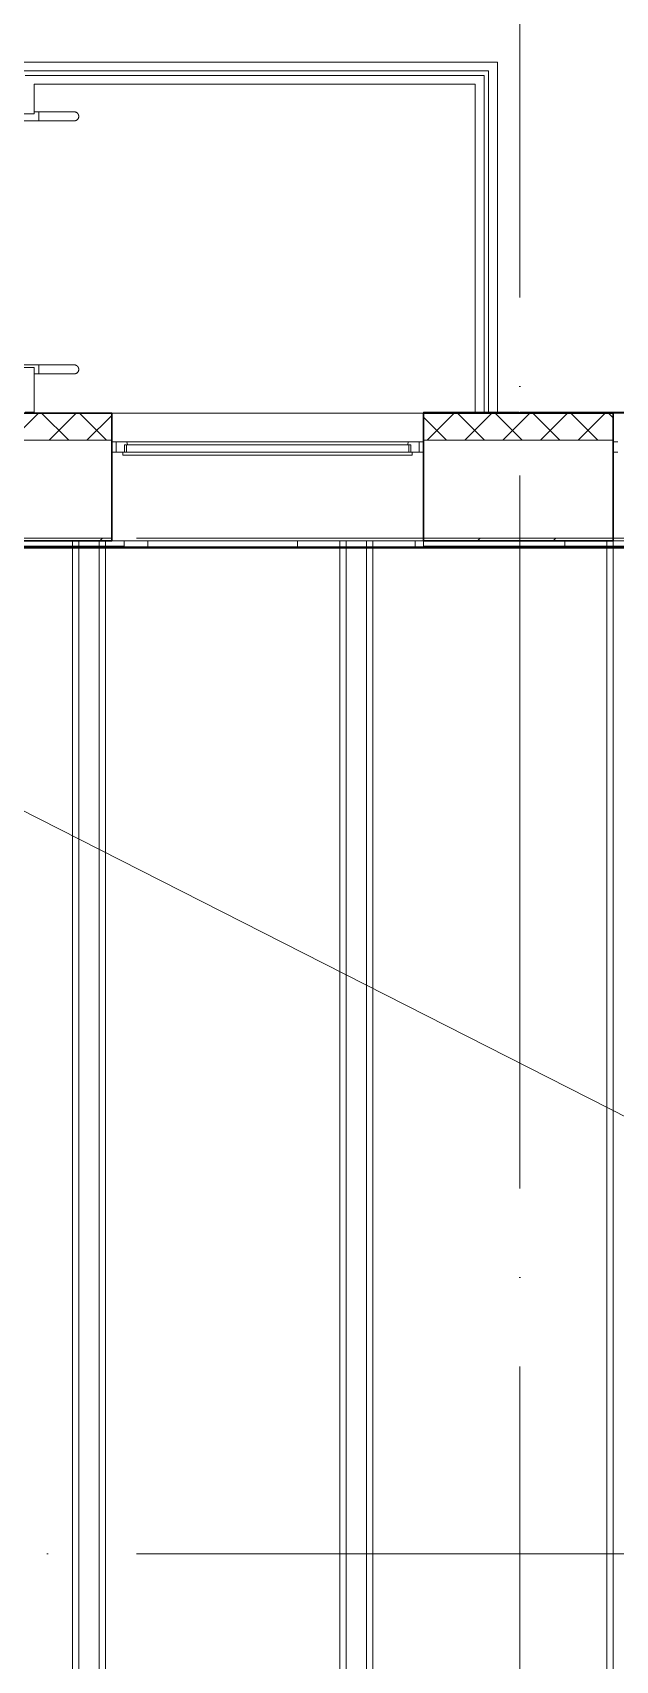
# Model space of a CAD drawing. Header units: millimetres. Extents: x -1073752 to 1436911, y -1379358 to 94781.
# Drawn here: x -912383 to -909111, y -1090287 to -1081150 of the extents above; entities that cross this region are included whole.
import ezdxf

# ---------------------------------------------------------------- set-up
doc = ezdxf.new("R2010")
doc.units = ezdxf.units.MM
doc.linetypes.add('ADSK_Линия сетки', pattern=[25, 20, -2.5, 0, -2.5])
doc.linetypes.add('ADSK_Сверху', pattern=[450, 300, -150])
for name, color, linetype, lineweight in [('_ Окна', 7, 'Continuous', 9), ('Лестницы', 7, 'Continuous', 9), ('Ограждение', 252, 'Continuous', 9), ('Окна', 7, 'Continuous', 9), ('Оси', 252, 'Continuous', 9), ('Перекрытие', 252, 'Continuous', 18), ('Стены внутренние', 7, 'Continuous', 18), ('Стены наружные', 7, 'Continuous', 18), ('Стены штриховка', 7, 'Continuous', 9)]:
    doc.layers.add(name, color=color, linetype=linetype, lineweight=lineweight)
doc.layers.add('Линии', color=7, linetype='Continuous', lineweight=9, true_color=0x00a600)

# ---------------------------------------------------------------- blocks, each defined once
blk = doc.blocks.new('Перекрытия 2 - Перекрытия 1-1699410-3 этаж копия 1')
at = {"layer": 'Перекрытие', "ltscale": 100}
for p, q in [((-23046, 26745.3), (-23046, 26710.3)), ((-23046, 26705.3), (-23046, 15415.3)), ((-23011, 26745.3), (-23011, 26710.3)), ((-23011, 26705.3), (-23011, 15415.3)), ((-22896, 26745.3), (-22896, 26710.3)), ((-22896, 26705.3), (-22896, 15415.3)), ((-22861, 26745.3), (-22861, 26710.3)), ((-22861, 26705.3), (-22861, 15415.3)), ((-22623.5, 26745.3), (-22623.5, 26710.3)), ((-21783.5, 26745.3), (-21783.5, 26710.3)), ((-21546, 26745.3), (-21546, 26710.3)), ((-21546, 26705.3), (-21546, 15415.3)), ((-21511, 26745.3), (-21511, 26710.3)), ((-21511, 26705.3), (-21511, 15415.3)), ((-21396, 26745.3), (-21396, 26710.3)), ((-21396, 26705.3), (-21396, 15415.3)), ((-21361, 26745.3), (-21361, 26710.3)), ((-21361, 26705.3), (-21361, 15415.3)), ((-21123.5, 26745.3), (-21123.5, 26710.3)), ((-20283.5, 26745.3), (-20283.5, 26710.3)), ((-20046, 26745.3), (-20046, 26710.3)), ((-20046, 26705.3), (-20046, 15415.3)), ((-20011, 26745.3), (-20011, 26710.3)), ((-20011, 26705.3), (-20011, 15415.3))]:
    blk.add_line(p, q, dxfattribs=at)
blk = doc.blocks.new('3 этаж')
at = {"layer": '_ Окна', "color": 251, "true_color": 0x636466}
for p, q in [((254680.8, 29776.6), (254655.8, 29776.6)), ((254655.8, 29718.6), (254680.8, 29718.6)), ((254680.8, 29718.6), (254680.8, 29776.6)), ((256405.8, 29776.6), (256380.8, 29776.6)), ((256380.8, 29776.6), (256380.8, 29718.6)), ((256380.8, 29718.6), (256405.8, 29718.6)), ((257495.8, 29776.6), (257470.8, 29776.6)), ((257470.8, 29718.6), (257495.8, 29718.6))]:
    blk.add_line(p, q, dxfattribs=at)
at = {"layer": '_ Окна', "color": 251, "lineweight": 18, "true_color": 0x636466}
for p, q in [((254740.2, 29776.6), (254680.8, 29776.6)), ((254680.8, 29776.6), (254680.8, 29718.6)), ((254680.8, 29718.6), (254718.8, 29718.6)), ((254726.8, 29718.6), (254726.8, 29759.6)), ((254726.8, 29759.6), (254738.8, 29759.6)), ((254744.8, 29759.6), (254740.2, 29776.6)), ((256321.3, 29776.6), (256316.8, 29759.6)), ((256380.8, 29776.6), (256321.3, 29776.6)), ((256322.8, 29759.6), (256334.8, 29759.6)), ((256334.8, 29759.6), (256334.8, 29718.6)), ((256342.8, 29718.6), (256380.8, 29718.6)), ((256380.8, 29718.6), (256380.8, 29776.6))]:
    blk.add_line(p, q, dxfattribs=at)
at = {"layer": 'Лестницы', "color": 251, "true_color": 0x636466}
for p, q in [((256821, 31908.6), (254095.8, 31908.6)), ((256821, 29943.6), (256821, 31908.6)), ((256771, 31858.6), (254145.8, 31858.6)), ((256771, 29943.6), (256771, 31858.6))]:
    blk.add_line(p, q, dxfattribs=at)
at = {"layer": 'Линии', "color": 251, "linetype": 'ADSK_Сверху', "ltscale": 200, "true_color": 0x636466}
blk.add_line((251145.8, 29236.6), (273585.8, 17836.6), dxfattribs=at)
at = {"layer": 'Ограждение', "color": 251, "true_color": 0x636466}
for p, q in [((254170.8, 31833.6), (256746, 31833.6)), ((256746, 31833.6), (256746, 29943.6)), ((254220.8, 31783.6), (256696, 31783.6)), ((254220.8, 31618.6), (254220.8, 31783.6)), ((256696, 31783.6), (256696, 29943.6)), ((254145.8, 31618.6), (254220.8, 31618.6)), ((254245.8, 31628.6), (254220.8, 31628.6)), ((254220.8, 31628.6), (254245.8, 31628.6)), ((254245.8, 31628.6), (254253.8, 31628.6)), ((254247.9, 31628.6), (254245.8, 31628.6)), ((254245.8, 31628.6), (254245.8, 31578.6)), ((254255.9, 31628.6), (254247.9, 31628.6)), ((254253.8, 31628.6), (254261.8, 31628.6)), ((254263.9, 31628.6), (254255.9, 31628.6)), ((254261.8, 31628.6), (254269.7, 31628.6)), ((254271.9, 31628.6), (254263.9, 31628.6)), ((254269.7, 31628.6), (254277.6, 31628.6)), ((254279.8, 31628.6), (254271.9, 31628.6)), ((254277.6, 31628.6), (254285.5, 31628.6)), ((254287.6, 31628.6), (254279.8, 31628.6)), ((254285.5, 31628.6), (254293.3, 31628.6)), ((254295.4, 31628.6), (254287.6, 31628.6)), ((254293.3, 31628.6), (254301.1, 31628.6)), ((254303.1, 31628.6), (254295.4, 31628.6)), ((254301.1, 31628.6), (254308.7, 31628.6)), ((254310.7, 31628.6), (254303.1, 31628.6)), ((254308.7, 31628.6), (254316.2, 31628.6)), ((254318.3, 31628.6), (254310.7, 31628.6)), ((254316.2, 31628.6), (254323.7, 31628.6)), ((254325.6, 31628.6), (254318.3, 31628.6)), ((254323.7, 31628.6), (254331, 31628.6)), ((254332.9, 31628.6), (254325.6, 31628.6)), ((254331, 31628.6), (254338.1, 31628.6)), ((254340, 31628.6), (254332.9, 31628.6)), ((254338.1, 31628.6), (254345.2, 31628.6)), ((254347, 31628.6), (254340, 31628.6)), ((254345.2, 31628.6), (254352, 31628.6)), ((254353.8, 31628.6), (254347, 31628.6)), ((254352, 31628.6), (254358.7, 31628.6)), ((254360.5, 31628.6), (254353.8, 31628.6)), ((254358.7, 31628.6), (254365.2, 31628.6)), ((254366.9, 31628.6), (254360.5, 31628.6)), ((254365.2, 31628.6), (254371.5, 31628.6)), ((254373.2, 31628.6), (254366.9, 31628.6)), ((254371.5, 31628.6), (254377.7, 31628.6)), ((254379.3, 31628.6), (254373.2, 31628.6)), ((254377.7, 31628.6), (254383.6, 31628.6)), ((254385.1, 31628.6), (254379.3, 31628.6)), ((254383.6, 31628.6), (254389.3, 31628.6)), ((254390.7, 31628.6), (254385.1, 31628.6)), ((254389.3, 31628.6), (254394.7, 31628.6)), ((254396.1, 31628.6), (254390.7, 31628.6)), ((254394.7, 31628.6), (254399.9, 31628.6)), ((254401.3, 31628.6), (254396.1, 31628.6)), ((254399.9, 31628.6), (254404.9, 31628.6)), ((254406.2, 31628.6), (254401.3, 31628.6)), ((254404.9, 31628.6), (254409.6, 31628.6)), ((254410.8, 31628.6), (254406.2, 31628.6)), ((254409.6, 31628.6), (254414.1, 31628.6)), ((254415.2, 31628.6), (254410.8, 31628.6)), ((254414.1, 31628.6), (254418.3, 31628.6)), ((254419.3, 31628.6), (254415.2, 31628.6)), ((254418.3, 31628.6), (254422.2, 31628.6)), ((254423.2, 31628.6), (254419.3, 31628.6)), ((254422.2, 31628.6), (254425.8, 31628.6)), ((254426.7, 31628.6), (254423.2, 31628.6)), ((254425.8, 31628.6), (254429.1, 31628.6)), ((254430, 31628.6), (254426.7, 31628.6)), ((254429.1, 31628.6), (254432.2, 31628.6)), ((254433, 31628.6), (254430, 31628.6)), ((254432.2, 31628.6), (254434.9, 31628.6)), ((254435.6, 31628.6), (254433, 31628.6)), ((254434.9, 31628.6), (254437.4, 31628.6)), ((254438, 31628.6), (254435.6, 31628.6)), ((254437.4, 31628.6), (254439.5, 31628.6)), ((254440, 31628.6), (254438, 31628.6)), ((254439.5, 31628.6), (254441.4, 31628.6)), ((254441.8, 31628.6), (254440, 31628.6)), ((254441.4, 31628.6), (254442.9, 31628.6)), ((254443.2, 31628.6), (254441.8, 31628.6)), ((254442.9, 31628.6), (254444.1, 31628.6)), ((254444.3, 31628.6), (254443.2, 31628.6)), ((254444.1, 31628.6), (254445, 31628.6)), ((254445.1, 31628.6), (254444.3, 31628.6)), ((254445, 31628.6), (254445.5, 31628.6)), ((254445.6, 31628.6), (254445.1, 31628.6)), ((254445.5, 31628.6), (254445.8, 31628.6)), ((254445.8, 31628.6), (254445.6, 31628.6)), ((254445.8, 31628.6), (254446.8, 31628.5)), ((254445.8, 31628.6), (254445.8, 31628.6)), ((254446.8, 31628.5), (254447.8, 31628.5)), ((254447.8, 31628.5), (254448.8, 31628.4)), ((254448.8, 31628.4), (254449.8, 31628.2)), ((254449.8, 31628.2), (254450.7, 31628.1)), ((254450.7, 31628.1), (254451.7, 31627.8)), ((254451.7, 31627.8), (254452.7, 31627.6)), ((254452.7, 31627.6), (254453.6, 31627.3)), ((254453.6, 31627.3), (254454.6, 31627)), ((254454.6, 31627), (254455.5, 31626.6)), ((254455.5, 31626.6), (254456.4, 31626.2)), ((254456.4, 31626.2), (254457.3, 31625.7)), ((254457.3, 31625.7), (254458.2, 31625.3)), ((254458.2, 31625.3), (254459.1, 31624.7)), ((254459.1, 31624.7), (254459.9, 31624.2)), ((254459.9, 31624.2), (254460.7, 31623.6)), ((254460.7, 31623.6), (254461.5, 31623)), ((254461.5, 31623), (254462.3, 31622.4)), ((254462.3, 31622.4), (254463, 31621.7)), ((254463, 31621.7), (254463.7, 31621)), ((254463.7, 31621), (254464.4, 31620.2)), ((254464.4, 31620.2), (254465, 31619.5)), ((254465, 31619.5), (254465.7, 31618.7)), ((254465.7, 31618.7), (254466.3, 31617.9)), ((254466.3, 31617.9), (254466.8, 31617.1)), ((254466.8, 31617.1), (254467.3, 31616.2)), ((254467.3, 31616.2), (254467.8, 31615.3)), ((254467.8, 31615.3), (254468.3, 31614.4)), ((254468.3, 31614.4), (254468.7, 31613.5)), ((254468.7, 31613.5), (254469.1, 31612.6)), ((254469.1, 31612.6), (254469.4, 31611.7)), ((254469.4, 31611.7), (254469.7, 31610.7)), ((253845.8, 31578.6), (254245.8, 31578.6)), ((254145.8, 31578.6), (254245.8, 31578.6)), ((254245.8, 31601.2), (254245.8, 31605.9)), ((254245.8, 31605.9), (254245.8, 31603.6)), ((254245.8, 31603.6), (254245.8, 31601.2)), ((254245.8, 31578.6), (254253.8, 31578.6)), ((254247.9, 31578.6), (254245.8, 31578.6)), ((254255.9, 31578.6), (254247.9, 31578.6)), ((254253.8, 31578.6), (254261.8, 31578.6)), ((254263.9, 31578.6), (254255.9, 31578.6)), ((254261.8, 31578.6), (254269.7, 31578.6)), ((254271.9, 31578.6), (254263.9, 31578.6)), ((254269.7, 31578.6), (254277.6, 31578.6)), ((254279.8, 31578.6), (254271.9, 31578.6)), ((254277.6, 31578.6), (254285.5, 31578.6)), ((254287.6, 31578.6), (254279.8, 31578.6)), ((254285.5, 31578.6), (254293.3, 31578.6)), ((254295.4, 31578.6), (254287.6, 31578.6)), ((254293.3, 31578.6), (254301.1, 31578.6)), ((254303.1, 31578.6), (254295.4, 31578.6)), ((254301.1, 31578.6), (254308.7, 31578.6)), ((254310.7, 31578.6), (254303.1, 31578.6)), ((254308.7, 31578.6), (254316.2, 31578.6)), ((254318.3, 31578.6), (254310.7, 31578.6)), ((254316.2, 31578.6), (254323.7, 31578.6)), ((254325.6, 31578.6), (254318.3, 31578.6)), ((254323.7, 31578.6), (254331, 31578.6)), ((254332.9, 31578.6), (254325.6, 31578.6)), ((254331, 31578.6), (254338.1, 31578.6)), ((254340, 31578.6), (254332.9, 31578.6)), ((254338.1, 31578.6), (254345.2, 31578.6)), ((254347, 31578.6), (254340, 31578.6)), ((254345.2, 31578.6), (254352, 31578.6)), ((254353.8, 31578.6), (254347, 31578.6)), ((254352, 31578.6), (254358.7, 31578.6)), ((254360.5, 31578.6), (254353.8, 31578.6)), ((254358.7, 31578.6), (254365.2, 31578.6)), ((254366.9, 31578.6), (254360.5, 31578.6)), ((254365.2, 31578.6), (254371.5, 31578.6)), ((254373.2, 31578.6), (254366.9, 31578.6)), ((254371.5, 31578.6), (254377.7, 31578.6)), ((254379.3, 31578.6), (254373.2, 31578.6)), ((254377.7, 31578.6), (254383.6, 31578.6)), ((254385.1, 31578.6), (254379.3, 31578.6)), ((254383.6, 31578.6), (254389.3, 31578.6)), ((254390.7, 31578.6), (254385.1, 31578.6)), ((254389.3, 31578.6), (254394.7, 31578.6)), ((254396.1, 31578.6), (254390.7, 31578.6)), ((254394.7, 31578.6), (254399.9, 31578.6)), ((254401.3, 31578.6), (254396.1, 31578.6)), ((254399.9, 31578.6), (254404.9, 31578.6)), ((254406.2, 31578.6), (254401.3, 31578.6)), ((254404.9, 31578.6), (254409.6, 31578.6)), ((254410.8, 31578.6), (254406.2, 31578.6)), ((254409.6, 31578.6), (254414.1, 31578.6)), ((254415.2, 31578.6), (254410.8, 31578.6)), ((254414.1, 31578.6), (254418.3, 31578.6)), ((254419.3, 31578.6), (254415.2, 31578.6)), ((254418.3, 31578.6), (254422.2, 31578.6)), ((254423.2, 31578.6), (254419.3, 31578.6)), ((254422.2, 31578.6), (254425.8, 31578.6)), ((254426.7, 31578.6), (254423.2, 31578.6)), ((254425.8, 31578.6), (254429.1, 31578.6)), ((254430, 31578.6), (254426.7, 31578.6)), ((254429.1, 31578.6), (254432.2, 31578.6)), ((254433, 31578.6), (254430, 31578.6)), ((254432.2, 31578.6), (254434.9, 31578.6)), ((254435.6, 31578.6), (254433, 31578.6)), ((254434.9, 31578.6), (254437.4, 31578.6)), ((254438, 31578.6), (254435.6, 31578.6)), ((254437.4, 31578.6), (254439.5, 31578.6)), ((254440, 31578.6), (254438, 31578.6)), ((254439.5, 31578.6), (254441.4, 31578.6)), ((254441.8, 31578.6), (254440, 31578.6)), ((254441.4, 31578.6), (254442.9, 31578.6)), ((254443.2, 31578.6), (254441.8, 31578.6)), ((254442.9, 31578.6), (254444.1, 31578.6)), ((254444.3, 31578.6), (254443.2, 31578.6)), ((254444.1, 31578.6), (254445, 31578.6)), ((254445.1, 31578.6), (254444.3, 31578.6)), ((254445, 31578.6), (254445.5, 31578.6)), ((254445.6, 31578.6), (254445.1, 31578.6)), ((254445.5, 31578.6), (254445.8, 31578.6)), ((254445.8, 31578.6), (254445.6, 31578.6)), ((254446, 31578.6), (254445.8, 31578.6)), ((254445.8, 31578.6), (254445.8, 31578.6)), ((254447, 31578.6), (254446, 31578.6)), ((254448, 31578.7), (254447, 31578.6)), ((254449, 31578.8), (254448, 31578.7)), ((254450, 31578.9), (254449, 31578.8)), ((254451, 31579.1), (254450, 31578.9)), ((254452, 31579.3), (254451, 31579.1)), ((254452.9, 31579.6), (254452, 31579.3)), ((254453.9, 31579.9), (254452.9, 31579.6)), ((254454.8, 31580.3), (254453.9, 31579.9)), ((254455.8, 31580.6), (254454.8, 31580.3)), ((254456.7, 31581.1), (254455.8, 31580.6)), ((254457.6, 31581.5), (254456.7, 31581.1)), ((254458.4, 31582), (254457.6, 31581.5)), ((254459.3, 31582.5), (254458.4, 31582)), ((254460.1, 31583.1), (254459.3, 31582.5)), ((254460.9, 31583.7), (254460.1, 31583.1)), ((254461.7, 31584.3), (254460.9, 31583.7)), ((254462.5, 31584.9), (254461.7, 31584.3)), ((254463.2, 31585.6), (254462.5, 31584.9)), ((254463.9, 31586.3), (254463.2, 31585.6)), ((254464.6, 31587.1), (254463.9, 31586.3)), ((254465.2, 31587.8), (254464.6, 31587.1)), ((254465.8, 31588.6), (254465.2, 31587.8)), ((254466.4, 31589.4), (254465.8, 31588.6)), ((254467, 31590.3), (254466.4, 31589.4)), ((254467.5, 31591.1), (254467, 31590.3)), ((254468, 31592), (254467.5, 31591.1)), ((254468.4, 31592.9), (254468, 31592)), ((254468.8, 31593.8), (254468.4, 31592.9)), ((254469.2, 31594.7), (254468.8, 31593.8)), ((254469.5, 31595.7), (254469.2, 31594.7)), ((254469.8, 31596.6), (254469.5, 31595.7)), ((254469.7, 31610.7), (254470, 31609.8)), ((254470.1, 31597.6), (254469.8, 31596.6)), ((254470, 31609.8), (254470.2, 31608.8)), ((254470.3, 31598.6), (254470.1, 31597.6)), ((254470.2, 31608.8), (254470.4, 31607.8)), ((254470.5, 31599.6), (254470.3, 31598.6)), ((254470.4, 31607.8), (254470.6, 31606.8)), ((254470.6, 31600.6), (254470.5, 31599.6)), ((254470.6, 31606.8), (254470.7, 31605.8)), ((254470.7, 31601.6), (254470.6, 31600.6)), ((254470.7, 31605.8), (254470.7, 31604.8)), ((254470.7, 31604.8), (254470.8, 31603.8)), ((254470.8, 31602.6), (254470.7, 31601.6)), ((254470.8, 31603.8), (254470.8, 31603.6)), ((254470.8, 31603.6), (254470.8, 31602.6)), ((253845.8, 30208.6), (254245.8, 30208.6)), ((254245.8, 30208.6), (254145.8, 30208.6)), ((254220.8, 30193.6), (254145.8, 30193.6)), ((254220.8, 29943.6), (254220.8, 30193.6)), ((254220.8, 30158.6), (254245.8, 30158.6)), ((254220.8, 30158.6), (254245.8, 30158.6)), ((254245.8, 30208.6), (254253.8, 30208.6)), ((254247.9, 30208.6), (254245.8, 30208.6)), ((254245.8, 30208.6), (254245.8, 30158.6)), ((254245.8, 30181.2), (254245.8, 30185.9)), ((254245.8, 30185.9), (254245.8, 30183.6)), ((254245.8, 30183.6), (254245.8, 30181.2)), ((254245.8, 30158.6), (254253.8, 30158.6)), ((254247.9, 30158.6), (254245.8, 30158.6)), ((254255.9, 30208.6), (254247.9, 30208.6)), ((254255.9, 30158.6), (254247.9, 30158.6)), ((254253.8, 30208.6), (254261.8, 30208.6)), ((254253.8, 30158.6), (254261.8, 30158.6)), ((254263.9, 30208.6), (254255.9, 30208.6)), ((254263.9, 30158.6), (254255.9, 30158.6)), ((254261.8, 30208.6), (254269.7, 30208.6)), ((254261.8, 30158.6), (254269.7, 30158.6)), ((254271.9, 30208.6), (254263.9, 30208.6)), ((254271.9, 30158.6), (254263.9, 30158.6)), ((254269.7, 30208.6), (254277.6, 30208.6)), ((254269.7, 30158.6), (254277.6, 30158.6)), ((254279.8, 30208.6), (254271.9, 30208.6)), ((254279.8, 30158.6), (254271.9, 30158.6)), ((254277.6, 30208.6), (254285.5, 30208.6)), ((254277.6, 30158.6), (254285.5, 30158.6)), ((254287.6, 30208.6), (254279.8, 30208.6)), ((254287.6, 30158.6), (254279.8, 30158.6)), ((254285.5, 30208.6), (254293.3, 30208.6)), ((254285.5, 30158.6), (254293.3, 30158.6)), ((254295.4, 30208.6), (254287.6, 30208.6)), ((254295.4, 30158.6), (254287.6, 30158.6)), ((254293.3, 30208.6), (254301.1, 30208.6)), ((254293.3, 30158.6), (254301.1, 30158.6)), ((254303.1, 30208.6), (254295.4, 30208.6)), ((254303.1, 30158.6), (254295.4, 30158.6)), ((254301.1, 30208.6), (254308.7, 30208.6)), ((254301.1, 30158.6), (254308.7, 30158.6)), ((254310.7, 30208.6), (254303.1, 30208.6)), ((254310.7, 30158.6), (254303.1, 30158.6)), ((254308.7, 30208.6), (254316.2, 30208.6)), ((254308.7, 30158.6), (254316.2, 30158.6)), ((254318.3, 30208.6), (254310.7, 30208.6)), ((254318.3, 30158.6), (254310.7, 30158.6)), ((254316.2, 30208.6), (254323.7, 30208.6)), ((254316.2, 30158.6), (254323.7, 30158.6)), ((254325.6, 30208.6), (254318.3, 30208.6)), ((254325.6, 30158.6), (254318.3, 30158.6)), ((254323.7, 30208.6), (254331, 30208.6)), ((254323.7, 30158.6), (254331, 30158.6)), ((254332.9, 30208.6), (254325.6, 30208.6)), ((254332.9, 30158.6), (254325.6, 30158.6)), ((254331, 30208.6), (254338.1, 30208.6)), ((254331, 30158.6), (254338.1, 30158.6)), ((254340, 30208.6), (254332.9, 30208.6)), ((254340, 30158.6), (254332.9, 30158.6)), ((254338.1, 30208.6), (254345.2, 30208.6)), ((254338.1, 30158.6), (254345.2, 30158.6)), ((254347, 30208.6), (254340, 30208.6)), ((254347, 30158.6), (254340, 30158.6)), ((254345.2, 30208.6), (254352, 30208.6)), ((254345.2, 30158.6), (254352, 30158.6)), ((254353.8, 30208.6), (254347, 30208.6)), ((254353.8, 30158.6), (254347, 30158.6)), ((254352, 30208.6), (254358.7, 30208.6)), ((254352, 30158.6), (254358.7, 30158.6)), ((254360.5, 30208.6), (254353.8, 30208.6)), ((254360.5, 30158.6), (254353.8, 30158.6)), ((254358.7, 30208.6), (254365.2, 30208.6)), ((254358.7, 30158.6), (254365.2, 30158.6)), ((254366.9, 30208.6), (254360.5, 30208.6)), ((254366.9, 30158.6), (254360.5, 30158.6)), ((254365.2, 30208.6), (254371.5, 30208.6)), ((254365.2, 30158.6), (254371.5, 30158.6)), ((254373.2, 30208.6), (254366.9, 30208.6)), ((254373.2, 30158.6), (254366.9, 30158.6)), ((254371.5, 30208.6), (254377.7, 30208.6)), ((254371.5, 30158.6), (254377.7, 30158.6)), ((254379.3, 30208.6), (254373.2, 30208.6)), ((254379.3, 30158.6), (254373.2, 30158.6)), ((254377.7, 30208.6), (254383.6, 30208.6)), ((254377.7, 30158.6), (254383.6, 30158.6)), ((254385.1, 30208.6), (254379.3, 30208.6)), ((254385.1, 30158.6), (254379.3, 30158.6)), ((254383.6, 30208.6), (254389.3, 30208.6)), ((254383.6, 30158.6), (254389.3, 30158.6)), ((254390.7, 30208.6), (254385.1, 30208.6)), ((254390.7, 30158.6), (254385.1, 30158.6)), ((254389.3, 30208.6), (254394.7, 30208.6)), ((254389.3, 30158.6), (254394.7, 30158.6)), ((254396.1, 30208.6), (254390.7, 30208.6)), ((254396.1, 30158.6), (254390.7, 30158.6)), ((254394.7, 30208.6), (254399.9, 30208.6)), ((254394.7, 30158.6), (254399.9, 30158.6)), ((254401.3, 30208.6), (254396.1, 30208.6)), ((254401.3, 30158.6), (254396.1, 30158.6)), ((254399.9, 30208.6), (254404.9, 30208.6)), ((254399.9, 30158.6), (254404.9, 30158.6)), ((254406.2, 30208.6), (254401.3, 30208.6)), ((254406.2, 30158.6), (254401.3, 30158.6)), ((254404.9, 30208.6), (254409.6, 30208.6)), ((254404.9, 30158.6), (254409.6, 30158.6)), ((254410.8, 30208.6), (254406.2, 30208.6)), ((254410.8, 30158.6), (254406.2, 30158.6)), ((254409.6, 30208.6), (254414.1, 30208.6)), ((254409.6, 30158.6), (254414.1, 30158.6)), ((254415.2, 30208.6), (254410.8, 30208.6)), ((254415.2, 30158.6), (254410.8, 30158.6)), ((254414.1, 30208.6), (254418.3, 30208.6)), ((254414.1, 30158.6), (254418.3, 30158.6)), ((254419.3, 30208.6), (254415.2, 30208.6)), ((254419.3, 30158.6), (254415.2, 30158.6)), ((254418.3, 30208.6), (254422.2, 30208.6)), ((254418.3, 30158.6), (254422.2, 30158.6)), ((254423.2, 30208.6), (254419.3, 30208.6)), ((254423.2, 30158.6), (254419.3, 30158.6)), ((254422.2, 30208.6), (254425.8, 30208.6)), ((254422.2, 30158.6), (254425.8, 30158.6)), ((254426.7, 30208.6), (254423.2, 30208.6)), ((254426.7, 30158.6), (254423.2, 30158.6)), ((254425.8, 30208.6), (254429.1, 30208.6)), ((254425.8, 30158.6), (254429.1, 30158.6)), ((254430, 30208.6), (254426.7, 30208.6)), ((254430, 30158.6), (254426.7, 30158.6)), ((254429.1, 30208.6), (254432.2, 30208.6)), ((254429.1, 30158.6), (254432.2, 30158.6)), ((254433, 30208.6), (254430, 30208.6)), ((254433, 30158.6), (254430, 30158.6)), ((254432.2, 30208.6), (254434.9, 30208.6)), ((254432.2, 30158.6), (254434.9, 30158.6)), ((254435.6, 30208.6), (254433, 30208.6)), ((254435.6, 30158.6), (254433, 30158.6)), ((254434.9, 30208.6), (254437.4, 30208.6)), ((254434.9, 30158.6), (254437.4, 30158.6)), ((254438, 30208.6), (254435.6, 30208.6)), ((254438, 30158.6), (254435.6, 30158.6)), ((254437.4, 30208.6), (254439.5, 30208.6)), ((254437.4, 30158.6), (254439.5, 30158.6)), ((254440, 30208.6), (254438, 30208.6)), ((254440, 30158.6), (254438, 30158.6)), ((254439.5, 30208.6), (254441.4, 30208.6)), ((254439.5, 30158.6), (254441.4, 30158.6)), ((254441.8, 30208.6), (254440, 30208.6)), ((254441.8, 30158.6), (254440, 30158.6)), ((254441.4, 30208.6), (254442.9, 30208.6)), ((254441.4, 30158.6), (254442.9, 30158.6)), ((254443.2, 30208.6), (254441.8, 30208.6)), ((254443.2, 30158.6), (254441.8, 30158.6)), ((254442.9, 30208.6), (254444.1, 30208.6)), ((254442.9, 30158.6), (254444.1, 30158.6)), ((254444.3, 30208.6), (254443.2, 30208.6)), ((254444.3, 30158.6), (254443.2, 30158.6)), ((254444.1, 30208.6), (254445, 30208.6)), ((254444.1, 30158.6), (254445, 30158.6)), ((254445.1, 30208.6), (254444.3, 30208.6)), ((254445.1, 30158.6), (254444.3, 30158.6)), ((254445, 30208.6), (254445.5, 30208.6)), ((254445, 30158.6), (254445.5, 30158.6)), ((254445.6, 30208.6), (254445.1, 30208.6)), ((254445.6, 30158.6), (254445.1, 30158.6)), ((254445.5, 30208.6), (254445.8, 30208.6)), ((254445.5, 30158.6), (254445.8, 30158.6)), ((254445.8, 30208.6), (254445.6, 30208.6)), ((254445.8, 30158.6), (254445.6, 30158.6)), ((254445.8, 30208.6), (254446.8, 30208.5)), ((254445.8, 30208.6), (254445.8, 30208.6)), ((254446, 30158.6), (254445.8, 30158.6)), ((254445.8, 30158.6), (254445.8, 30158.6)), ((254447, 30158.6), (254446, 30158.6)), ((254446.8, 30208.5), (254447.8, 30208.5)), ((254448, 30158.7), (254447, 30158.6)), ((254447.8, 30208.5), (254448.8, 30208.4)), ((254449, 30158.8), (254448, 30158.7)), ((254448.8, 30208.4), (254449.8, 30208.2)), ((254450, 30158.9), (254449, 30158.8)), ((254449.8, 30208.2), (254450.7, 30208.1)), ((254451, 30159.1), (254450, 30158.9)), ((254450.7, 30208.1), (254451.7, 30207.8)), ((254452, 30159.3), (254451, 30159.1)), ((254451.7, 30207.8), (254452.7, 30207.6)), ((254452.9, 30159.6), (254452, 30159.3)), ((254452.7, 30207.6), (254453.6, 30207.3)), ((254453.9, 30159.9), (254452.9, 30159.6)), ((254453.6, 30207.3), (254454.6, 30207)), ((254454.8, 30160.3), (254453.9, 30159.9)), ((254454.6, 30207), (254455.5, 30206.6)), ((254455.8, 30160.6), (254454.8, 30160.3)), ((254455.5, 30206.6), (254456.4, 30206.2)), ((254456.7, 30161.1), (254455.8, 30160.6)), ((254456.4, 30206.2), (254457.3, 30205.7)), ((254457.6, 30161.5), (254456.7, 30161.1)), ((254457.3, 30205.7), (254458.2, 30205.3)), ((254458.4, 30162), (254457.6, 30161.5)), ((254458.2, 30205.3), (254459.1, 30204.7)), ((254459.3, 30162.5), (254458.4, 30162)), ((254459.1, 30204.7), (254459.9, 30204.2)), ((254460.1, 30163.1), (254459.3, 30162.5)), ((254459.9, 30204.2), (254460.7, 30203.6)), ((254460.9, 30163.7), (254460.1, 30163.1)), ((254460.7, 30203.6), (254461.5, 30203)), ((254461.7, 30164.3), (254460.9, 30163.7)), ((254461.5, 30203), (254462.3, 30202.4)), ((254462.5, 30164.9), (254461.7, 30164.3)), ((254462.3, 30202.4), (254463, 30201.7)), ((254463.2, 30165.6), (254462.5, 30164.9)), ((254463, 30201.7), (254463.7, 30201)), ((254463.9, 30166.3), (254463.2, 30165.6)), ((254463.7, 30201), (254464.4, 30200.2)), ((254464.6, 30167.1), (254463.9, 30166.3)), ((254464.4, 30200.2), (254465, 30199.5)), ((254465.2, 30167.8), (254464.6, 30167.1)), ((254465, 30199.5), (254465.7, 30198.7)), ((254465.8, 30168.6), (254465.2, 30167.8)), ((254465.7, 30198.7), (254466.3, 30197.9)), ((254466.4, 30169.4), (254465.8, 30168.6)), ((254466.3, 30197.9), (254466.8, 30197.1)), ((254467, 30170.3), (254466.4, 30169.4)), ((254466.8, 30197.1), (254467.3, 30196.2)), ((254467.5, 30171.1), (254467, 30170.3)), ((254467.3, 30196.2), (254467.8, 30195.3)), ((254468, 30172), (254467.5, 30171.1)), ((254467.8, 30195.3), (254468.3, 30194.4)), ((254468.4, 30172.9), (254468, 30172)), ((254468.3, 30194.4), (254468.7, 30193.5)), ((254468.8, 30173.8), (254468.4, 30172.9)), ((254468.7, 30193.5), (254469.1, 30192.6)), ((254469.2, 30174.7), (254468.8, 30173.8)), ((254469.1, 30192.6), (254469.4, 30191.7)), ((254469.5, 30175.7), (254469.2, 30174.7)), ((254469.4, 30191.7), (254469.7, 30190.7)), ((254469.8, 30176.6), (254469.5, 30175.7)), ((254469.7, 30190.7), (254470, 30189.8)), ((254470.1, 30177.6), (254469.8, 30176.6)), ((254470, 30189.8), (254470.2, 30188.8)), ((254470.3, 30178.6), (254470.1, 30177.6)), ((254470.2, 30188.8), (254470.4, 30187.8)), ((254470.5, 30179.6), (254470.3, 30178.6)), ((254470.4, 30187.8), (254470.6, 30186.8)), ((254470.6, 30180.6), (254470.5, 30179.6)), ((254470.6, 30186.8), (254470.7, 30185.8)), ((254470.7, 30181.6), (254470.6, 30180.6)), ((254470.7, 30185.8), (254470.7, 30184.8)), ((254470.7, 30184.8), (254470.8, 30183.8)), ((254470.8, 30182.6), (254470.7, 30181.6)), ((254470.8, 30183.8), (254470.8, 30183.6)), ((254470.8, 30183.6), (254470.8, 30182.6)), ((254220.8, 29943.6), (254170.8, 29943.6))]:
    blk.add_line(p, q, dxfattribs=at)
at = {"layer": 'Окна', "color": 251, "true_color": 0x636466}
for p, q in [((254718.8, 29718.6), (256342.8, 29718.6)), ((254718.8, 29701.6), (254718.8, 29718.6)), ((256342.8, 29701.6), (254718.8, 29701.6)), ((254738.8, 29759.6), (256322.8, 29759.6)), ((254738.8, 29718.6), (254738.8, 29759.6)), ((256321.3, 29776.6), (254740.2, 29776.6)), ((256322.8, 29759.6), (256322.8, 29718.6)), ((256342.8, 29718.6), (256342.8, 29701.6))]:
    blk.add_line(p, q, dxfattribs=at)
at = {"layer": 'Оси', "color": 251, "linetype": 'ADSK_Линия сетки', "ltscale": 200, "true_color": 0x636466}
for p, q in [((256945.8, 34587.2), (256945.8, 13336.6)), ((308795.8, 29236.6), (237073.5, 29236.6)), ((308795.8, 23536.6), (237073.5, 23536.6))]:
    blk.add_line(p, q, dxfattribs=at)
at = {"layer": 'Стены внутренние', "color": 251, "lineweight": 30, "true_color": 0x636466}
for p, q in [((253600.8, 29938.6), (254655.8, 29938.6)), ((254655.8, 29236.6), (254655.8, 29938.6)), ((256405.8, 29236.6), (256405.8, 29938.6)), ((256405.8, 29938.6), (257470.8, 29938.6)), ((257470.8, 29236.6), (257470.8, 29938.6))]:
    blk.add_line(p, q, dxfattribs=at)
at = {"layer": 'Стены внутренние', "color": 251, "linetype": 'Continuous', "lineweight": 9, "true_color": 0x636466}
for p, q in [((254092.5, 29786.6), (254242.5, 29936.6)), ((254414.1, 29786.6), (254264.1, 29936.6)), ((254304.6, 29786.6), (254454.6, 29936.6)), ((254626.3, 29786.6), (254476.3, 29936.6)), ((254516.7, 29786.6), (254653.8, 29923.6)), ((254653.8, 29908.3), (254655.3, 29908.3)), ((256535.4, 29786.6), (256407.8, 29914.2)), ((256412.7, 29936.6), (256411.5, 29938.6)), ((256425.9, 29786.6), (256575.9, 29936.6)), ((256555.9, 29938.6), (256554.8, 29936.6)), ((256747.6, 29786.6), (256597.6, 29936.6)), ((256638.1, 29786.6), (256788.1, 29936.6)), ((256959.7, 29786.6), (256809.7, 29936.6)), ((256850.2, 29786.6), (257000.2, 29936.6)), ((256999.3, 29936.6), (256998.1, 29938.6)), ((257171.8, 29786.6), (257021.8, 29936.6)), ((257062.3, 29786.6), (257212.3, 29936.6)), ((257384, 29786.6), (257234, 29936.6)), ((257274.4, 29786.6), (257424.4, 29936.6)), ((257468.8, 29913.9), (257446.1, 29936.6))]:
    blk.add_line(p, q, dxfattribs=at)
at = {"layer": 'Стены внутренние', "color": 251, "true_color": 0x636466}
for p, q in [((254655.8, 29938.6), (256405.8, 29938.6)), ((257470.8, 29938.6), (259220.8, 29938.6)), ((254655.8, 29786.6), (253600.8, 29786.6)), ((257470.8, 29786.6), (256405.8, 29786.6)), ((253600.8, 29236.6), (254655.8, 29236.6)), ((256405.8, 29236.6), (257470.8, 29236.6))]:
    blk.add_line(p, q, dxfattribs=at)
at = {"layer": 'Стены наружные', "color": 251, "true_color": 0x636466}
for p, q in [((256405.8, 29943.6), (256940.8, 29943.6)), ((256405.8, 29943.6), (256405.8, 29938.6)), ((256940.8, 29938.6), (256940.8, 29943.6)), ((256945.8, 29943.6), (259220.8, 29943.6)), ((256945.8, 29938.6), (256945.8, 29943.6)), ((257470.8, 29943.6), (257470.8, 29938.6)), ((254725.8, 29191.6), (251190.8, 29191.6)), ((256405.8, 29221.6), (254655.8, 29221.6)), ((254725.8, 29221.6), (254725.8, 29191.6)), ((256405.8, 29221.6), (256405.8, 29191.6)), ((262005.8, 29191.6), (256405.8, 29191.6)), ((259220.8, 29221.6), (257470.8, 29221.6)), ((257470.8, 29191.6), (257470.8, 29221.6))]:
    blk.add_line(p, q, dxfattribs=at)
at = {"layer": 'Стены наружные', "color": 251, "linetype": 'Continuous', "lineweight": 9, "true_color": 0x636466}
for p, q in [((254588.1, 29221.6), (254603.1, 29236.6)), ((256709.4, 29221.6), (256724.4, 29236.6)), ((257133.7, 29221.6), (257148.7, 29236.6))]:
    blk.add_line(p, q, dxfattribs=at)
at = {"layer": 'Стены наружные', "color": 251, "lineweight": 30, "true_color": 0x636466}
for p, q in [((254655.8, 29221.6), (254655.8, 29236.6)), ((256405.8, 29221.6), (256405.8, 29236.6)), ((257470.8, 29221.6), (257470.8, 29236.6)), ((251190.8, 29186.6), (273540.8, 29186.6)), ((273540.8, 29181.6), (251190.8, 29181.6)), ((253600.8, 29221.6), (254655.8, 29221.6)), ((256405.8, 29221.6), (257470.8, 29221.6))]:
    blk.add_line(p, q, dxfattribs=at)
at = {"layer": 'Стены штриховка', "color": 251, "true_color": 0x636466}
for p, q in [((253602.8, 29936.6), (254653.8, 29936.6)), ((254653.8, 29936.6), (254653.8, 29862.6)), ((256407.8, 29862.6), (256407.8, 29936.6)), ((256407.8, 29936.6), (257468.8, 29936.6)), ((257468.8, 29936.6), (257468.8, 29862.6)), ((254653.8, 29862.6), (254655.8, 29862.6)), ((256405.8, 29862.6), (256407.8, 29862.6)), ((257468.8, 29862.6), (257470.8, 29862.6))]:
    blk.add_line(p, q, dxfattribs=at)
at = {"layer": 'Перекрытие', "color": 251, "true_color": 0x636466}
blk.add_blockref('Перекрытия 2 - Перекрытия 1-1699410-3 этаж копия 1', (277481.8, 2476.3), dxfattribs=at)

msp = doc.modelspace()

# ---------------------------------------------------------------- block references
msp.add_blockref('3 этаж', (-1166593.9, -1113224.3))

doc.saveas('drawing.dxf')
